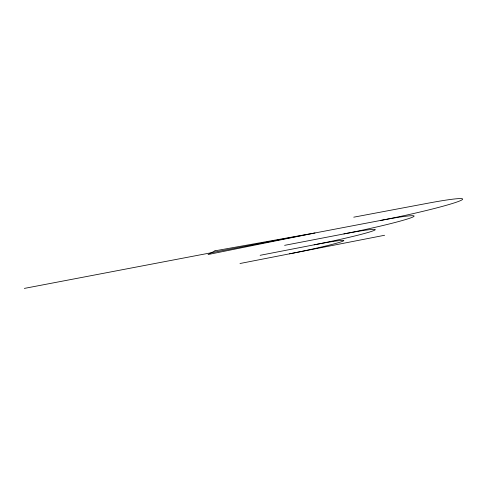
<?xml version="1.0" encoding="UTF-8"?>
<svg xmlns="http://www.w3.org/2000/svg" width="487" height="487" viewBox="0 0 487 487"><rect width="100%" height="100%" fill="white"/><g stroke="black" fill="none" stroke-linecap="round" stroke-linejoin="round"><path stroke-width="0.73" d="M239.994 263.51L384.596 235.264M260.131 255.31L314.121 244.827A48 2.392 -11.9 0 0 372.981 230.868A48 2.392 -11.9 0 0 343.907 233.918L284.609 245.345M24.35 288.407L380.761 220.416A60.784 3.713 -12.3 0 0 457.853 201.673A60.784 3.713 -12.3 0 0 427.525 203.292L353.763 217.178M314.121 244.827A43.513 1.978 -11.8 0 1 342.13 241.479A43.513 1.978 -11.8 0 1 289.546 253.83M380.761 220.416A53.594 2.946 -12.1 0 1 410.693 217.896A53.594 2.946 -12.1 0 1 343.907 233.918M214.992 250.829L208.052 254.531L315.01 232.963L214.992 250.829"/></g></svg>
